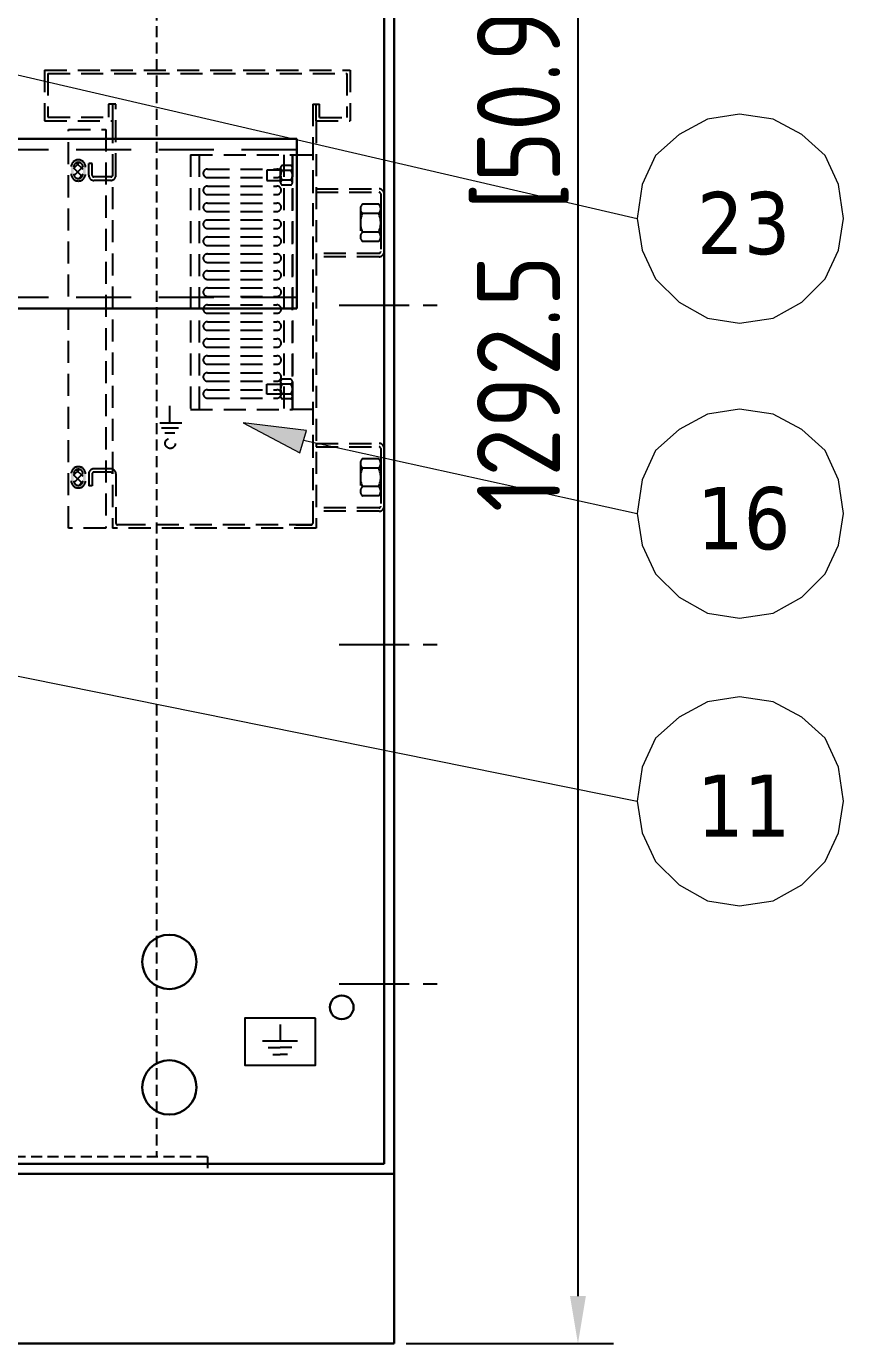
# Model space of a CAD drawing. Header units: millimetres. Extents: x 183355 to 194386, y -190559 to -183233.
# Drawn here: x 186635 to 187117, y -185999 to -185223 of the extents above; entities that cross this region are included whole.
import ezdxf

# ---------------------------------------------------------------- set-up
doc = ezdxf.new("R2010")
doc.units = ezdxf.units.MM
doc.header["$LTSCALE"] = 13
doc.linetypes.add('CENTER', pattern=[50.8, 31.75, -6.35, 6.35, -6.35])
doc.linetypes.add('DASHED', pattern=[0.75, 0.5, -0.25])
for name, color, linetype, lineweight in [('2细实线', 3, 'Continuous', 20), ('标注、文本', 3, 'Continuous', 25), ('铁心', 3, 'Continuous', 0)]:
    doc.layers.add(name, color=color, linetype=linetype, lineweight=lineweight)
for name, color, linetype in [('2细线层', 4, 'Continuous'), ('3中心线层', 1, 'CENTER'), ('4虚线层', 6, 'DASHED'), ('粗实线', 4, 'Continuous')]:
    doc.layers.add(name, color=color, linetype=linetype)
doc.styles.get("Standard").update_dxf_attribs({"font": 'gbenor.shx', "bigfont": 'gbcbig.shx'})
doc.styles.add('Tahoma$001', font='tahoma.ttf', dxfattribs={"height": 2.159784})
doc.dimstyles.new('英寸 1-10', dxfattribs={"dimscale": 14, "dimtxt": 3.5, "dimasz": 2, "dimexe": 1.5, "dimexo": 0.5, "dimgap": 0.5, "dimtad": 1, "dimtoh": 1, "dimdec": 1, "dimdsep": 46, "dimtxsty": 'Standard', "dimcen": 2.5, "dimclrd": 3, "dimclre": 3, "dimclrt": 3, "dimadec": 0, "dimazin": 2, "dimtfac": 1, "dimtdec": 1, "dimtmove": 0, "dimatfit": 2, "dimfxl": 1, "dimarcsym": 0})

# ---------------------------------------------------------------- blocks, each defined once
blk = doc.blocks.new('257561')
at = {"layer": '标注、文本'}
for p, q in [((856.87, 2219.06), (856.87, 2214.09)), ((851.69, 2214.09), (862.06, 2214.09)), ((853.4, 2212.22), (856.87, 2212.22)), ((854.71, 2210.17), (856.87, 2210.17)), ((860.35, 2212.22), (856.87, 2212.22)), ((859.04, 2210.17), (856.87, 2210.17))]:
    blk.add_line(p, q, dxfattribs=at)
blk = doc.blocks.new('*D90')
at = {"layer": '2细实线', "color": 3, "linetype": 'ByBlock', "lineweight": -2}
for p, q in [((186427.22, -184706.47), (186981.41, -184706.47)), ((186960.41, -184734.47), (186960.41, -185970.97)), ((186859.22, -185998.97), (186981.41, -185998.97))]:
    blk.add_line(p, q, dxfattribs=at)
at = {"layer": '2细实线', "color": 3, "linetype": 'ByBlock'}
for points in [[(186955.75, -184734.47), (186965.08, -184734.47), (186960.41, -184706.47)], [(186955.75, -185970.97), (186965.08, -185970.97), (186960.41, -185998.97)]]:
    blk.add_solid(points, dxfattribs=at)
at = {"layer": 'Defpoints', "color": 0, "linetype": 'ByBlock'}
for p in [(186420.22, -184706.47), (186852.22, -185998.97), (186960.41, -185998.97)]:
    blk.add_point(p, dxfattribs=at)
at = {"layer": '2细实线', "color": 3, "linetype": 'ByBlock', "insert": (186927.9, -185352.72), "char_height": 49, "attachment_point": 5, "rotation": 90}
blk.add_mtext('1292.5 [50.9]', dxfattribs=at)

msp = doc.modelspace()

# ---------------------------------------------------------------- hatches: boundary and pattern name
at = {"layer": '4虚线层', "ltscale": 2}
h = msp.add_hatch(color=256, dxfattribs=at)
h.dxf.hatch_style = 1
h.paths.add_polyline_path([(186670.335, -185305.566), (186670.335, -185309.566, -1), (186661.835, -185309.566), (186661.835, -185305.566, -1)])
h.paths.add_polyline_path([(186668.835, -185309.566), (186668.835, -185305.566, 1), (186663.335, -185305.566), (186663.335, -185309.566, 1)], flags=16)
h = msp.add_hatch(dxfattribs=at)
h.set_pattern_fill('ANSI37', color=256, angle=90)
h.set_pattern_definition([(135, (190688.8785, -190579.8932), (-2.245064, -2.245064), []), (225, (190688.8785, -190579.8932), (2.245064, -2.245064), [])])
h.paths.add_polyline_path([(186668.835, -185305.566), (186668.835, -185309.566, -1), (186663.335, -185309.566), (186663.335, -185305.566, -1)])
h = msp.add_hatch(color=256, dxfattribs=at)
h.dxf.hatch_style = 1
h.paths.add_polyline_path([(186670.335, -185486.422), (186670.335, -185490.422, -1), (186661.835, -185490.422), (186661.835, -185486.422, -1)])
h.paths.add_polyline_path([(186668.835, -185490.422), (186668.835, -185486.422, 1), (186663.335, -185486.422), (186663.335, -185490.422, 1)], flags=16)
h = msp.add_hatch(dxfattribs=at)
h.set_pattern_fill('ANSI37', color=256, angle=90)
h.set_pattern_definition([(135, (190688.8785, -190760.7493), (-2.245064, -2.245064), []), (225, (190688.8785, -190760.7493), (2.245064, -2.245064), [])])
h.paths.add_polyline_path([(186668.835, -185486.422), (186668.835, -185490.422, -1), (186663.335, -185490.422), (186663.335, -185486.422, -1)])
at = {"layer": '铁心'}
for points in [[(186800.431, -185460.743), (186796.613, -185474.061), (186763.16, -185456.322)], [(186796.613, -185474.061), (186763.16, -185456.322), (186800.431, -185460.743)]]:
    msp.add_hatch(color=256, dxfattribs=at).paths.add_polyline_path(points)

# ---------------------------------------------------------------- linework, layer by layer
at = {"layer": '2细线层'}
for p, q in [((186794.715, -185288.969), (184909.715, -185288.969)), ((186794.715, -185388.969), (184909.715, -185388.969))]:
    msp.add_line(p, q, dxfattribs=at)
at = {"layer": '3中心线层', "ltscale": 0.1}
for p, q in [((186819.715, -185386.973), (186884.715, -185386.973)), ((186819.715, -185586.973), (186884.715, -185586.973)), ((186819.715, -185786.973), (186884.715, -185786.973))]:
    msp.add_line(p, q, dxfattribs=at)
at = {"layer": '4虚线层'}
for p, q in [((186712.215, -183993.969), (186712.215, -185888.969)), ((186742.215, -185888.969), (185109.715, -185888.969)), ((186742.215, -185888.969), (186742.215, -185898.969))]:
    msp.add_line(p, q, dxfattribs=at)
at = {"layer": '4虚线层', "ltscale": 2}
for p, q in [((186646.215, -185248.445), (186826.215, -185248.445)), ((186646.215, -185248.445), (186646.215, -185278.445)), ((186648.215, -185250.445), (186648.215, -185276.145)), ((186648.215, -185250.445), (186824.215, -185250.445)), ((186824.215, -185250.445), (186824.215, -185276.445)), ((186826.215, -185248.445), (186826.215, -185278.445)), ((186683.915, -185268.445), (186683.915, -185276.145)), ((186688.215, -185268.445), (186683.915, -185268.445)), ((186686.215, -185268.445), (186686.215, -185275.145)), ((186686.215, -185268.445), (186686.215, -185278.445)), ((186688.215, -185310.445), (186688.215, -185268.445)), ((186804.215, -185268.445), (186804.215, -185515.445)), ((186804.215, -185268.445), (186808.215, -185268.445)), ((186806.215, -185278.445), (186806.215, -185268.445)), ((186808.215, -185276.445), (186808.215, -185268.445)), ((186646.215, -185278.445), (186686.215, -185278.445)), ((186648.215, -185276.145), (186683.915, -185276.145)), ((186686.215, -185278.445), (186686.215, -185518.445)), ((186806.215, -185278.445), (186826.215, -185278.445)), ((186806.215, -185278.445), (186806.215, -185518.445)), ((186808.215, -185276.445), (186824.215, -185276.445)), ((186660.215, -185518.445), (186660.215, -185283.445)), ((186660.215, -185283.445), (186682.215, -185283.445)), ((186682.215, -185283.445), (186682.215, -185518.445)), ((186804.215, -185288.445), (186804.215, -185488.445)), ((186732.215, -185298.445), (186732.215, -185448.445)), ((186732.215, -185298.445), (186792.215, -185298.445)), ((186737.215, -185298.445), (186737.215, -185448.445)), ((186787.215, -185298.445), (186787.215, -185448.445)), ((186792.215, -185448.445), (186792.215, -185298.445)), ((186792.215, -185298.445), (186804.215, -185298.445)), ((186792.215, -185298.445), (186792.215, -185448.445)), ((186672.215, -185310.445), (186672.215, -185303.445)), ((186674.215, -185303.445), (186672.215, -185303.445)), ((186674.215, -185310.445), (186674.215, -185303.445)), ((186742.152, -185306.788), (186783.097, -185306.788)), ((186785.215, -185314.775), (186785.215, -185306.115)), ((186791.215, -185304.672), (186786.215, -185304.672)), ((186791.215, -185307.559), (186786.215, -185307.559)), ((186792.215, -185314.775), (186792.215, -185306.115)), ((186685.215, -185311.445), (186675.215, -185311.445)), ((186685.215, -185313.445), (186675.215, -185313.445)), ((186742.152, -185311.788), (186783.097, -185311.788)), ((186742.152, -185316.788), (186783.097, -185316.788)), ((186791.215, -185313.332), (186786.215, -185313.332)), ((186791.215, -185316.219), (186786.215, -185316.219)), ((186742.152, -185321.788), (186783.097, -185321.788)), ((186806.215, -185318.445), (186843.215, -185318.445)), ((186806.215, -185318.445), (186806.215, -185320.445)), ((186806.215, -185320.445), (186843.215, -185320.445)), ((186844.215, -185321.445), (186844.215, -185355.445)), ((186846.215, -185321.445), (186846.215, -185355.445)), ((186742.152, -185326.788), (186783.097, -185326.788)), ((186742.152, -185331.788), (186783.097, -185331.788)), ((186832.215, -185330.218), (186832.215, -185346.673)), ((186843.015, -185327.476), (186833.415, -185327.476)), ((186843.015, -185332.96), (186833.415, -185332.96)), ((186844.215, -185330.218), (186844.215, -185346.673)), ((186742.152, -185336.788), (186783.097, -185336.788)), ((186742.152, -185341.788), (186783.097, -185341.788)), ((186742.152, -185346.788), (186783.097, -185346.788)), ((186843.015, -185343.93), (186833.415, -185343.93)), ((186742.152, -185351.788), (186783.097, -185351.788)), ((186742.152, -185356.788), (186783.097, -185356.788)), ((186843.215, -185356.445), (186806.215, -185356.445)), ((186843.015, -185349.415), (186833.415, -185349.415)), ((186742.152, -185361.788), (186783.097, -185361.788)), ((186843.215, -185358.445), (186806.215, -185358.445)), ((186742.152, -185366.788), (186783.097, -185366.788)), ((186742.152, -185371.788), (186783.097, -185371.788)), ((186742.152, -185376.788), (186783.097, -185376.788)), ((186742.152, -185381.788), (186783.097, -185381.788)), ((186742.152, -185386.788), (186783.097, -185386.788)), ((186742.152, -185391.788), (186783.097, -185391.788)), ((186742.152, -185396.788), (186783.097, -185396.788)), ((186742.152, -185401.788), (186783.097, -185401.788)), ((186742.152, -185406.788), (186783.097, -185406.788)), ((186742.152, -185411.788), (186783.097, -185411.788)), ((186742.152, -185416.788), (186783.097, -185416.788)), ((186742.152, -185421.788), (186783.097, -185421.788)), ((186742.152, -185426.788), (186783.097, -185426.788)), ((186742.152, -185431.788), (186783.097, -185431.788)), ((186785.215, -185432.115), (186785.215, -185440.775)), ((186791.215, -185430.672), (186786.215, -185430.672)), ((186791.215, -185433.559), (186786.215, -185433.559)), ((186792.215, -185432.115), (186792.215, -185440.775)), ((186742.152, -185436.788), (186783.097, -185436.788)), ((186742.152, -185441.788), (186783.097, -185441.788)), ((186791.215, -185439.332), (186786.215, -185439.332)), ((186791.215, -185442.219), (186786.215, -185442.219)), ((186720.006, -185456.475), (186720.006, -185446.218)), ((186732.215, -185448.445), (186792.215, -185448.445)), ((186804.215, -185448.445), (186792.215, -185448.445)), ((186727.006, -185456.475), (186713.006, -185456.475)), ((186725.006, -185459.475), (186715.006, -185459.475)), ((186723.006, -185462.475), (186717.006, -185462.475)), ((186806.215, -185468.445), (186843.215, -185468.445)), ((186806.215, -185468.445), (186806.215, -185470.445)), ((186806.215, -185470.445), (186843.215, -185470.445)), ((186844.215, -185471.445), (186844.215, -185505.445)), ((186846.215, -185471.445), (186846.215, -185505.445)), ((186832.215, -185480.218), (186832.215, -185496.673)), ((186843.015, -185477.476), (186833.415, -185477.476)), ((186844.215, -185480.218), (186844.215, -185496.673)), ((186672.215, -185486.445), (186672.215, -185493.445)), ((186674.215, -185486.445), (186674.215, -185493.445)), ((186685.215, -185483.445), (186675.215, -185483.445)), ((186685.215, -185485.445), (186675.215, -185485.445)), ((186688.215, -185486.445), (186688.215, -185515.445)), ((186843.015, -185482.96), (186833.415, -185482.96)), ((186674.215, -185493.445), (186672.215, -185493.445)), ((186843.015, -185493.93), (186833.415, -185493.93)), ((186843.015, -185499.415), (186833.415, -185499.415)), ((186843.215, -185506.445), (186806.215, -185506.445)), ((186843.215, -185508.445), (186806.215, -185508.445)), ((186682.215, -185518.445), (186660.215, -185518.445)), ((186806.215, -185518.445), (186686.215, -185518.445)), ((186698.215, -185516.445), (186689.215, -185516.445)), ((186803.215, -185516.445), (186689.215, -185516.445)), ((186794.215, -185516.445), (186803.215, -185516.445))]:
    msp.add_line(p, q, dxfattribs=at)
at = {"layer": '4虚线层', "ltscale": 5}
for p, q in [((186794.715, -185295.469), (184909.715, -185295.469)), ((186794.715, -185382.469), (184909.715, -185382.469))]:
    msp.add_line(p, q, dxfattribs=at)
at = {"layer": '4虚线层', "ltscale": 2}
for points in [[(186777.215, -185307.445), (186777.215, -185313.445), (186785.215, -185313.445), (186785.215, -185307.445)], [(186777.215, -185439.445), (186777.215, -185433.445), (186785.215, -185433.445), (186785.215, -185439.445)]]:
    msp.add_lwpolyline(points, close=True, dxfattribs=at)
msp.add_circle((186720.226, -185468.429), 3, dxfattribs=at)
for centre, radius, start, end in [((186666.085, -185305.566), 4.25, 0, 180), ((186666.085, -185309.566), 4.25, 180, 0), ((186666.085, -185305.566), 2.75, 0, 180), ((186666.085, -185309.566), 2.75, 180, 0), ((186742.152, -185309.288), 2.5, 90, 270), ((186783.097, -185309.288), 2.5, 270, 90), ((186786.757, -185306.115), 1.542, 110.569992, 249.430008), ((186789.882, -185310.445), 4.667, 141.786789, 218.213211), ((186790.674, -185306.115), 1.542, 290.569992, 69.430008), ((186787.549, -185310.445), 4.667, 321.786789, 38.213211), ((186675.215, -185310.445), 3, 180, 270), ((186675.215, -185310.445), 1, 180, 270), ((186685.215, -185310.445), 1, 270, 0), ((186685.215, -185310.445), 3, 270, 0), ((186742.152, -185319.288), 2.5, 90, 270), ((186783.097, -185319.288), 2.5, 270, 90), ((186786.757, -185314.775), 1.542, 110.569992, 249.430008), ((186790.674, -185314.775), 1.542, 290.569992, 69.430008), ((186843.215, -185321.445), 3, 0, 90), ((186843.215, -185321.445), 1, 0, 90), ((186742.152, -185329.288), 2.5, 90, 270), ((186783.097, -185329.288), 2.5, 270, 90), ((186835.949, -185330.218), 3.734, 132.734442, 227.265558), ((186845.35, -185338.445), 13.135, 155.317958, 204.682042), ((186840.482, -185330.218), 3.734, 312.734442, 47.265558), ((186831.08, -185338.445), 13.135, 335.317958, 24.682042), ((186742.152, -185339.288), 2.5, 90, 270), ((186783.097, -185339.288), 2.5, 270, 90), ((186742.152, -185349.288), 2.5, 90, 270), ((186783.097, -185349.288), 2.5, 270, 90), ((186835.949, -185346.673), 3.734, 132.734442, 227.265558), ((186840.482, -185346.673), 3.734, 312.734442, 47.265558), ((186742.152, -185359.288), 2.5, 90, 270), ((186783.097, -185359.288), 2.5, 270, 90), ((186843.215, -185355.445), 1, 270, 0), ((186843.215, -185355.445), 3, 270, 0), ((186742.152, -185369.288), 2.5, 90, 270), ((186783.097, -185369.288), 2.5, 270, 90), ((186742.152, -185379.288), 2.5, 90, 270), ((186783.097, -185379.288), 2.5, 270, 90), ((186742.152, -185389.288), 2.5, 90, 270), ((186783.097, -185389.288), 2.5, 270, 90), ((186742.152, -185399.288), 2.5, 90, 270), ((186783.097, -185399.288), 2.5, 270, 90), ((186742.152, -185409.288), 2.5, 90, 270), ((186783.097, -185409.288), 2.5, 270, 90), ((186742.152, -185419.288), 2.5, 90, 270), ((186783.097, -185419.288), 2.5, 270, 90), ((186742.152, -185429.288), 2.5, 90, 270), ((186783.097, -185429.288), 2.5, 270, 90), ((186786.757, -185432.115), 1.542, 110.569992, 249.430008), ((186789.882, -185436.445), 4.667, 141.786789, 218.213211), ((186790.674, -185432.115), 1.542, 290.569992, 69.430008), ((186787.549, -185436.445), 4.667, 321.786789, 38.213211), ((186742.152, -185439.288), 2.5, 90, 270), ((186783.097, -185439.288), 2.5, 270, 90), ((186783.097, -185439.288), 2.5, 270, 90), ((186786.757, -185440.775), 1.542, 110.569992, 249.430008), ((186790.674, -185440.775), 1.542, 290.569992, 69.430008), ((186843.215, -185471.445), 3, 0, 90), ((186843.215, -185471.445), 1, 0, 90), ((186835.949, -185480.218), 3.734, 132.734442, 227.265558), ((186840.482, -185480.218), 3.734, 312.734442, 47.265558), ((186666.085, -185486.422), 4.25, 0, 180), ((186666.085, -185486.422), 2.75, 0, 180), ((186675.215, -185486.445), 3, 90, 180), ((186675.215, -185486.445), 1, 90, 180), ((186685.215, -185486.445), 3, 0, 90), ((186685.215, -185486.445), 1, 0, 90), ((186845.35, -185488.445), 13.135, 155.317958, 204.682042), ((186831.08, -185488.445), 13.135, 335.317958, 24.682042), ((186666.085, -185490.422), 4.25, 180, 0), ((186666.085, -185490.422), 2.75, 180, 0), ((186835.949, -185496.673), 3.734, 132.734442, 227.265558), ((186840.482, -185496.673), 3.734, 312.734442, 47.265558), ((186843.215, -185505.445), 1, 270, 0), ((186843.215, -185505.445), 3, 270, 0), ((186689.215, -185515.445), 1, 180, 270), ((186803.215, -185515.445), 1, 270, 0)]:
    msp.add_arc(centre, radius, start, end, dxfattribs=at)
at = {"layer": '标注、文本', "color": 4, "lineweight": 30}
for p, q in [((186846.215, -185892.969), (186846.215, -183928.971)), ((186852.215, -185898.969), (186852.215, -184123.971)), ((186794.715, -185288.969), (184909.715, -185288.969)), ((186794.715, -185288.969), (186794.715, -185388.969)), ((186794.715, -185388.969), (184909.715, -185388.969)), ((186852.215, -185898.969), (184852.215, -185898.969)), ((186846.215, -185892.969), (184858.215, -185892.969)), ((186852.215, -185998.969), (186852.215, -185898.969)), ((186852.215, -185998.969), (184852.215, -185998.969))]:
    msp.add_line(p, q, dxfattribs=at)
at = {"layer": '标注、文本'}
msp.add_lwpolyline([(186805.703, -185807.219), (186764.183, -185807.219), (186764.183, -185834.927), (186805.703, -185834.927)], close=True, dxfattribs=at)
at = {"layer": '标注、文本', "color": 4, "lineweight": 30}
for centre in [(186719.715, -185773.969), (186719.715, -185847.969)]:
    msp.add_circle(centre, 16, dxfattribs=at)
at = {"layer": '粗实线', "lineweight": 30}
msp.add_circle((186821.238, -185800.769), 7, dxfattribs=at)
at = {"layer": '铁心'}
for p, q in [((187036.805, -185277.404), (187019.938, -185286.44)), ((187055.479, -185274.392), (187036.805, -185277.404)), ((187075.357, -185277.404), (187055.479, -185274.392)), ((187092.223, -185286.44), (187075.357, -185277.404)), ((187019.938, -185286.44), (187006.084, -185298.788)), ((187106.078, -185298.788), (187092.223, -185286.44)), ((187006.084, -185298.788), (186998.253, -185315.956)), ((187113.909, -185315.956), (187106.078, -185298.788)), ((186998.253, -185315.956), (186995.241, -185335.834)), ((187116.921, -185335.834), (187113.909, -185315.956)), ((186995.241, -185335.834), (186998.253, -185354.508)), ((187113.909, -185354.508), (187116.921, -185335.834)), ((186998.253, -185354.508), (187006.084, -185371.374)), ((187106.078, -185371.374), (187113.909, -185354.508)), ((187006.084, -185371.374), (187019.938, -185385.229)), ((187092.223, -185385.229), (187106.078, -185371.374)), ((187019.938, -185385.229), (187036.805, -185394.566)), ((187075.357, -185394.566), (187092.223, -185385.229)), ((187036.805, -185394.566), (187055.479, -185397.578)), ((187055.479, -185397.578), (187075.357, -185394.566)), ((187055.479, -185448.285), (187036.805, -185451.297)), ((187075.357, -185451.297), (187055.479, -185448.285)), ((187036.805, -185451.297), (187019.938, -185460.333)), ((187092.223, -185460.333), (187075.357, -185451.297)), ((187019.938, -185460.333), (187006.084, -185472.681)), ((187106.078, -185472.681), (187092.223, -185460.333)), ((187006.084, -185472.681), (186998.253, -185489.849)), ((187113.909, -185489.849), (187106.078, -185472.681)), ((186998.253, -185489.849), (186995.241, -185509.728)), ((187116.921, -185509.728), (187113.909, -185489.849)), ((186995.241, -185509.728), (186998.253, -185528.401)), ((187113.909, -185528.401), (187116.921, -185509.728)), ((186998.253, -185528.401), (187006.084, -185545.268)), ((187106.078, -185545.268), (187113.909, -185528.401)), ((187006.084, -185545.268), (187019.938, -185559.122)), ((187092.223, -185559.122), (187106.078, -185545.268)), ((187019.938, -185559.122), (187036.805, -185568.459)), ((187075.357, -185568.459), (187092.223, -185559.122)), ((187036.805, -185568.459), (187055.479, -185571.471)), ((187055.479, -185571.471), (187075.357, -185568.459)), ((187036.805, -185620.772), (187019.938, -185629.808)), ((187055.479, -185617.76), (187036.805, -185620.772)), ((187075.357, -185620.772), (187055.479, -185617.76)), ((187092.223, -185629.808), (187075.357, -185620.772)), ((187019.938, -185629.808), (187006.084, -185642.156)), ((187106.078, -185642.156), (187092.223, -185629.808)), ((187006.084, -185642.156), (186998.253, -185659.324)), ((187113.909, -185659.324), (187106.078, -185642.156)), ((186998.253, -185659.324), (186995.241, -185679.203)), ((187116.921, -185679.203), (187113.909, -185659.324)), ((186995.241, -185679.203), (186998.253, -185697.876)), ((187113.909, -185697.876), (187116.921, -185679.203)), ((186998.253, -185697.876), (187006.084, -185714.743)), ((187106.078, -185714.743), (187113.909, -185697.876)), ((187006.084, -185714.743), (187019.938, -185728.597)), ((187092.223, -185728.597), (187106.078, -185714.743)), ((187019.938, -185728.597), (187036.805, -185737.934)), ((187075.357, -185737.934), (187092.223, -185728.597)), ((187036.805, -185737.934), (187055.479, -185740.946)), ((187055.479, -185740.946), (187075.357, -185737.934))]:
    msp.add_line(p, q, dxfattribs=at)
for points in [[(185966.997, -185097.232), (186995.24, -185335.834), (186995.24, -185335.834)], [(186798.766, -185466.497), (186995.24, -185509.728), (186995.24, -185509.728)], [(186358.294, -185550.576), (186995.24, -185679.203), (186995.24, -185679.203)]]:
    msp.add_lwpolyline(points, dxfattribs=at)
msp.add_lwpolyline([(186800.431, -185460.743), (186763.16, -185456.322), (186796.613, -185474.061)], close=True, dxfattribs=at)

# ---------------------------------------------------------------- block references
at = {"layer": '标注、文本', "xscale": -2, "yscale": 2, "zscale": 2}
msp.add_blockref('257561', (188498.67, -190248.93), dxfattribs=at)

# ---------------------------------------------------------------- texts
at = {"layer": '铁心', "style": 'Tahoma$001'}
for s, p in [('23', (187030.498, -185356.917)), ('16', (187030.498, -185530.811)), ('11', (187030.498, -185700.286))]:
    msp.add_text(s, height=36.6818, dxfattribs=at).set_placement(p)

# ---------------------------------------------------------------- dimensions: what is measured, and where the dimension line sits
at = {"layer": '2细实线', "linetype": 'ByBlock'}
dim = msp.add_linear_dim(base=(186960.415, -185998.969), p1=(186420.215, -184706.469), p2=(186852.215, -185998.969), angle=90, dimstyle='英寸 1-10', dxfattribs=at)
dim.commit()
dim.dimension.update_dxf_attribs({"geometry": '*D90', "text_midpoint": (186927.904, -185352.719)})

doc.saveas('drawing.dxf')
